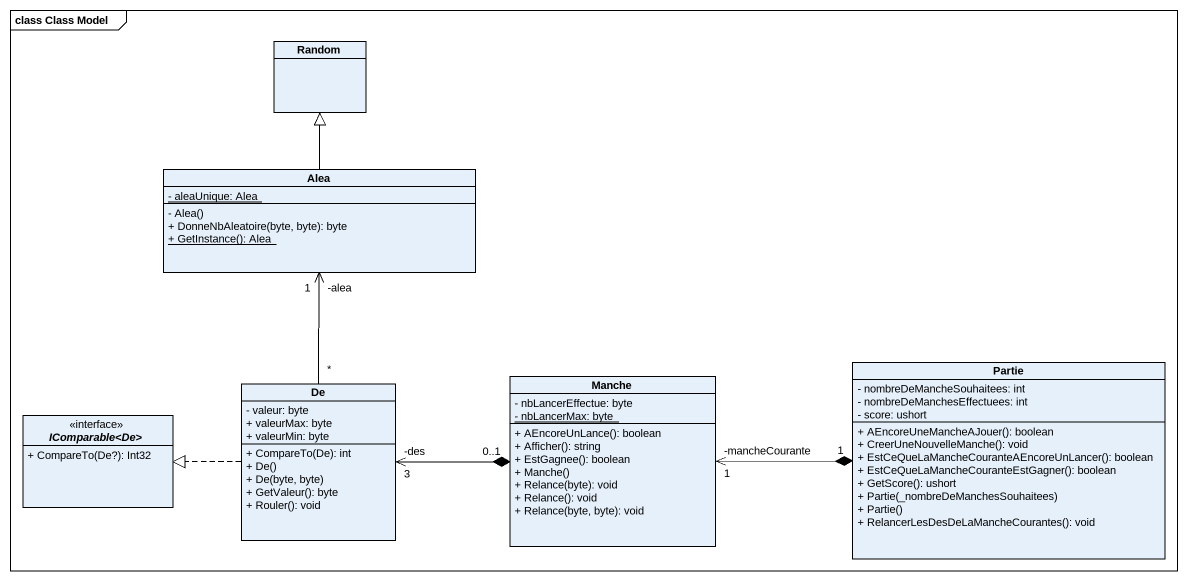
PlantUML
@startuml
mainframe class Class Model
hide circle
hide empty members
skinparam classAttributeIconSize 0
class Random
class Alea {
  {static} - aleaUnique: Alea
  - Alea()
  + DonneNbAleatoire(byte, byte): byte
  {static} + GetInstance(): Alea
}
class Partie {
  - nombreDeMancheSouhaitees: int
  - nombreDeManchesEffectuees: int
  - score: ushort
  + AEncoreUneMancheAJouer(): boolean
  + CreerUneNouvelleManche(): void
  + EstCeQueLaMancheCouranteAEncoreUnLancer(): boolean
  + EstCeQueLaMancheCouranteEstGagner(): boolean
  + GetScore(): ushort
  + Partie(_nombreDeManchesSouhaitees)
  + Partie()
  + RelancerLesDesDeLaMancheCourantes(): void
}
class De {
  - valeur: byte
  + valeurMax: byte
  + valeurMin: byte
  + CompareTo(De): int
  + De()
  + De(byte, byte)
  + GetValeur(): byte
  + Rouler(): void
}
class Manche {
  - nbLancerEffectue: byte
  {static} - nbLancerMax: byte
  + AEncoreUnLance(): boolean
  + Afficher(): string
  + EstGagnee(): boolean
  + Manche()
  + Relance(byte): void
  + Relance(): void
  + Relance(byte, byte): void
}
interface "IComparable<De>" as IComparable_De <<interface>> {
  + CompareTo(De?): Int32
}
Alea -up-|> Random
De "*" -up-> "-alea\n1" Alea
De "-des\n3" <-right-* "0..1" Manche
De .left.|> IComparable_De
Manche "-mancheCourante\n1" <-right-* "1" Partie
@enduml
